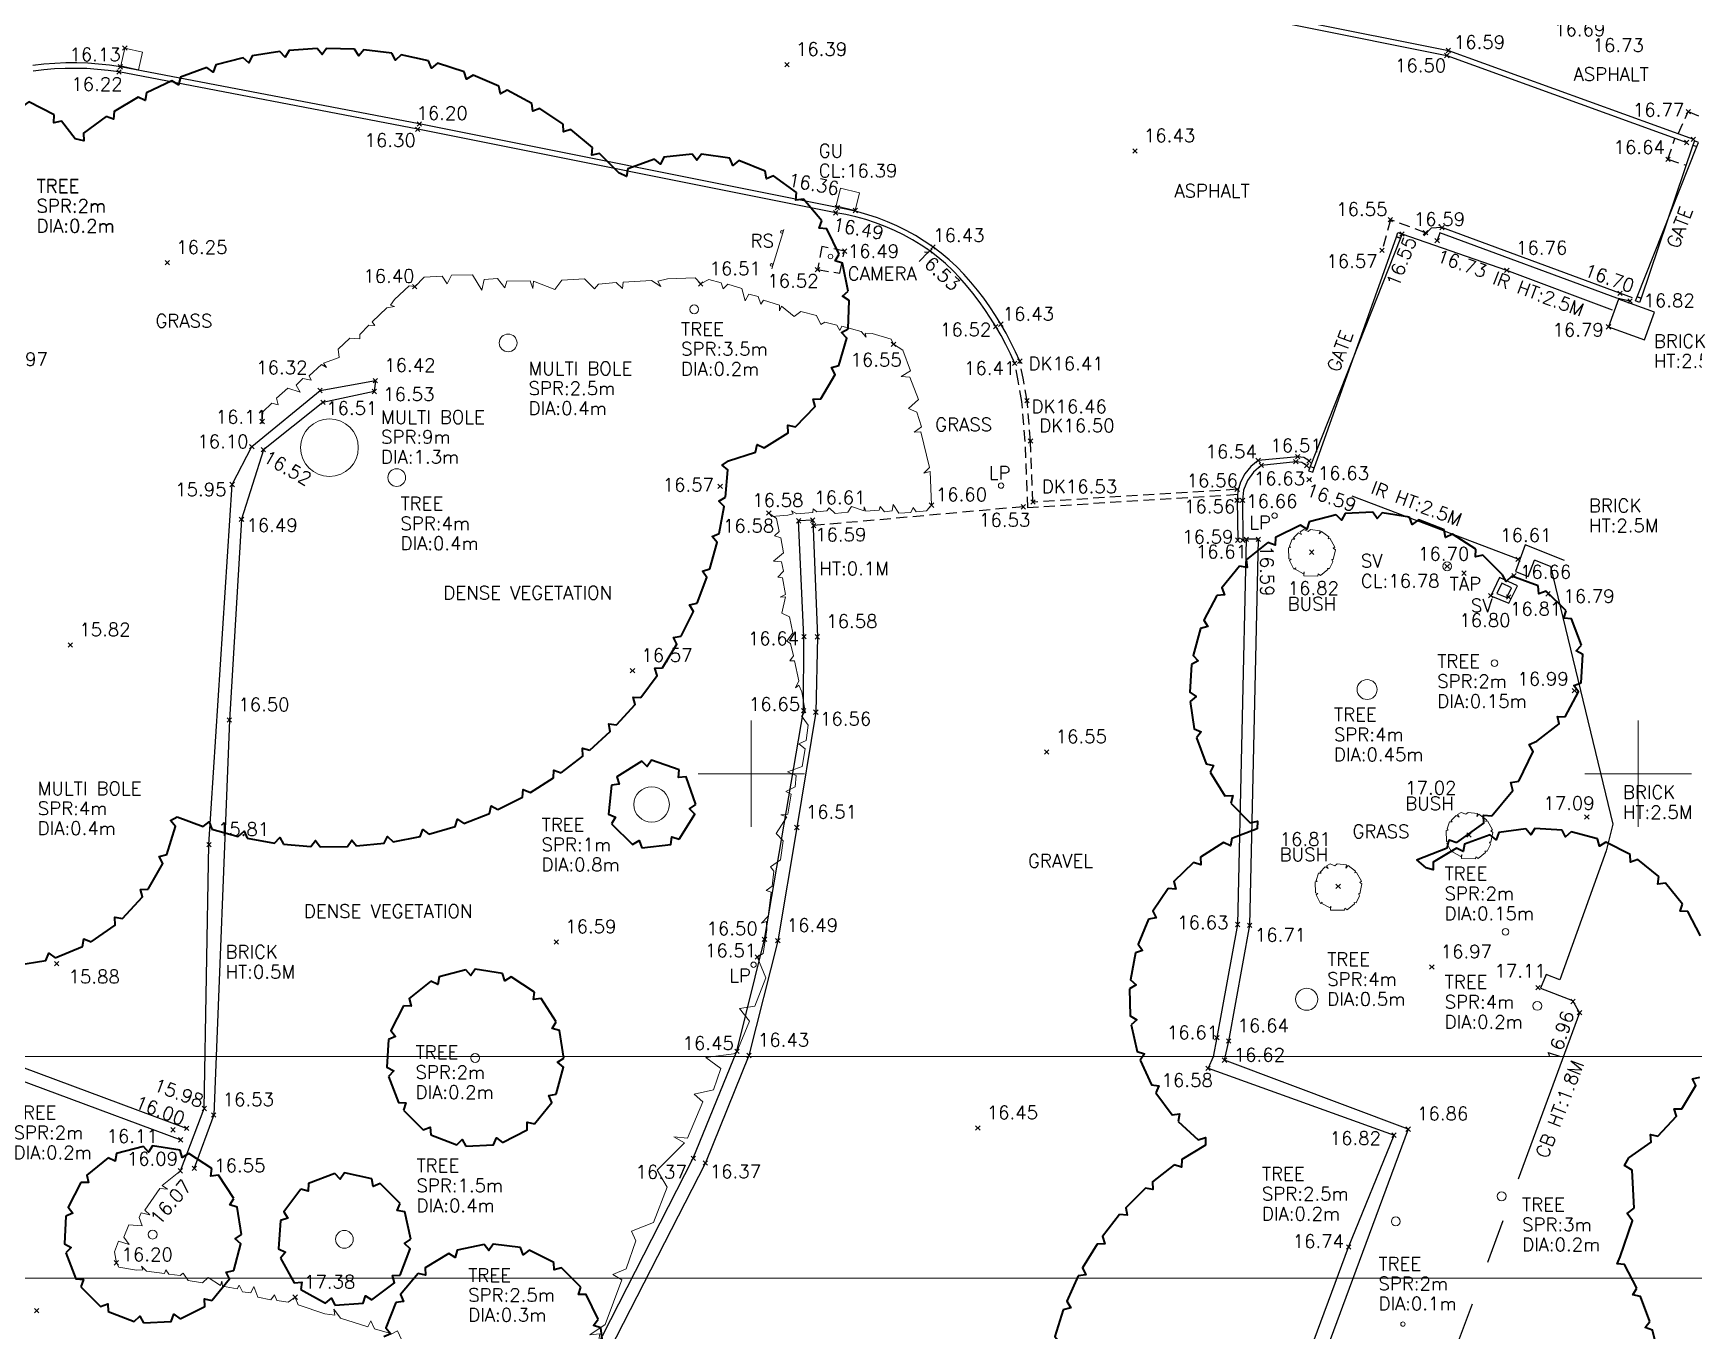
# Model space of a CAD drawing. Extents: x 521064 to 521635, y 174590 to 175241.
# Drawn here: x 521523.81 to 521561.25, y 174907.44 to 174936.69 of the extents above; entities that cross this region are included whole.
import ezdxf
from ezdxf.enums import TextEntityAlignment as Align

# ---------------------------------------------------------------- set-up
doc = ezdxf.new("R2010")
doc.units = 0
doc.header["$PDMODE"] = 3
doc.header["$PDSIZE"] = 0.05
doc.linetypes.add('Centre', pattern=[7, 4, -1, 1, -1])
doc.linetypes.add('HIDDEN', pattern=[0.375, 0.25, -0.125])
doc.layers.get('0').update_dxf_attribs({"linetype": 'CONTINUOUS', "lineweight": 18})
for name, color, linetype, lineweight in [('I031G_SURVEY-GRID', 7, 'CONTINUOUS', 18), ('I901G_TITLE-SHEET', 7, 'CONTINUOUS', 18), ('I910T_TXT-GEN-S', 7, 'CONTINUOUS', 13), ('I923G_SURVEY-POINT', 7, 'CONTINUOUS', 18), ('I923T_SURVEY-LEVEL', 7, 'CONTINUOUS', 13), ('I941G_TREE', 72, 'CONTINUOUS', 18), ('I941G_TREE-VEG', 6, 'CONTINUOUS', 35), ('I941T_TREE-TXT', 82, 'CONTINUOUS', 13), ('I952G_KERB', 5, 'CONTINUOUS', 25), ('I952G_KERB-DROP', 5, 'HIDDEN', 25), ('I960G_COVER', 1, 'CONTINUOUS', 18), ('I960T_COVER-TXT', 1, 'CONTINUOUS', 13), ('I976G_ST-FURN', 220, 'CONTINUOUS', 18), ('I976T_ST-FURN-TXT', 220, 'CONTINUOUS', 13), ('I995G_VEGETATION', 102, 'CONTINUOUS', 18)]:
    doc.layers.add(name, color=color, linetype=linetype, lineweight=lineweight)
for name, color, linetype in [('I940G_SURFACE', 200, 'HIDDEN'), ('I971G_FENCE', 5, 'Centre'), ('I972G_WALL', 10, 'CONTINUOUS'), ('I973G_GATE', 20, 'CONTINUOUS')]:
    doc.layers.add(name, color=color, linetype=linetype)
doc.styles.add('MONOTXT', font='simplex.shx')

# ---------------------------------------------------------------- blocks, each defined once
blk = doc.blocks.new('Road Sign')
at = {"color": 0, "linetype": 'ByBlock'}
blk.add_polyline3d([(1.017, 0.036, 0), (-0.077, 0.036, 0)], dxfattribs=at)
for centre in [(0.001, -0.001), (0.923, -0.001)]:
    blk.add_circle(centre, 0.035, dxfattribs=at)
blk = doc.blocks.new('HER Vegitation')
at = {"color": 0, "linetype": 'ByBlock'}
blk.add_polyline3d([(-0.00004, -0.00003, 0), (0.00496, 0.00717, 0), (0.01646, 0.00967, 0), (0.02056, 0.00527, 0), (0.02246, 0.01117, 0), (0.03586, 0.01367, 0), (0.04366, 0.00467, 0), (0.04396, 0.01187, 0), (0.05246, 0.01397, 0), (0.05806, 0.00867, 0), (0.05866, 0.01307, 0), (0.07366, 0.01587, 0), (0.07616, 0.01117, 0), (0.07586, 0.01587, 0), (0.09056, 0.01277, 0), (0.09396, 0.01967, 0), (0.10836, 0.02277, 0), (0.11586, 0.01747, 0), (0.11806, 0.02087, 0), (0.12926, 0.02367, 0), (0.13396, 0.02057, 0), (0.13366, 0.02467, 0), (0.15176, 0.02867, 0), (0.15836, 0.02587, 0), (0.15586, 0.02897, 0), (0.16176, 0.03147, 0), (0.17966, 0.03497, 0), (0.18366, 0.03187, 0)], dxfattribs=at)
blk = doc.blocks.new('BUSH-C')
at = {"color": 0, "linetype": 'ByBlock'}
blk.add_polyline3d([(-0.225, 0.4, 0), (-0.26, 0.461, 0), (-0.177, 0.509, 0), (-0.074, 0.464, 0), (-0.023, 0.509, 0), (0.191, 0.483, 0), (0.175, 0.413, 0), (0.223, 0.467, 0), (0.39, 0.343, 0), (0.374, 0.304, 0), (0.415, 0.314, 0), (0.527, 0.115, 0), (0.489, 0.09, 0), (0.537, 0.055, 0), (0.489, -0.166, 0), (0.457, -0.166, 0), (0.482, -0.214, 0), (0.405, -0.368, 0), (0.357, -0.364, 0), (0.37, -0.393, 0), (0.201, -0.529, 0), (0.149, -0.491, 0), (0.144, -0.539, 0), (-0.171, -0.534, 0), (-0.164, -0.445, 0), (-0.184, -0.487, 0), (-0.368, -0.386, 0), (-0.358, -0.355, 0), (-0.398, -0.383, 0), (-0.499, -0.191, 0), (-0.461, -0.16, 0), (-0.513, -0.149, 0), (-0.52, 0.1, 0), (-0.475, 0.108, 0), (-0.495, 0.136, 0), (-0.441, 0.297, 0), (-0.38, 0.296, 0), (-0.407, 0.324, 0), (-0.294, 0.44, 0), (-0.226, 0.401, 0)], close=True, dxfattribs=at)

msp = doc.modelspace()

# ---------------------------------------------------------------- linework, layer by layer
at = {"layer": 'I031G_SURVEY-GRID'}
for p, q in [((521540, 174921.2), (521540, 174918.8)), ((521560, 174921.2), (521560, 174918.8)), ((521538.8, 174920), (521541.2, 174920)), ((521558.8, 174920), (521561.2, 174920))]:
    msp.add_line(p, q, dxfattribs=at)
at = {"layer": 'I901G_TITLE-SHEET'}
for points in [[(521634.62, 174908.628), (521426.02, 174908.628), (521426.02, 175072.828), (521634.62, 175072.828)], [(521634.62, 174749.428), (521426.02, 174749.428), (521426.02, 174913.628), (521634.62, 174913.628)]]:
    msp.add_lwpolyline(points, close=True, dxfattribs=at)
at = {"layer": 'I923G_SURVEY-POINT'}
for p in [(521525.874, 174936.356, 16.117), (521540.806, 174935.985, 16.387), (521540.807, 174935.984, 16.386), (521555.685, 174936.19, 16.501), (521555.72, 174936.301, 16.587), (521525.743, 174935.819, 16.215), (521525.775, 174935.933, 16.127), (521561.13, 174934.924, 16.766), (521532.48, 174934.527, 16.304), (521532.513, 174934.646, 16.202), (521561.095, 174934.228, 16.653), (521561.246, 174934.301, 16.772), (521548.654, 174934.035, 16.429), (521560.671, 174933.849, 16.64), (521541.906, 174932.642, 16.486), (521541.94, 174932.761, 16.357), (521542.346, 174932.695, 16.395), (521554.413, 174932.488, 16.546), (521555.575, 174932.309, 16.609), (521544.097, 174931.874, 16.434), (521554.676, 174932.164, 16.551), (521555.204, 174932.193, 16.593), (521555.466, 174932.016, 16.726), (521526.833, 174931.519, 16.245), (521542.105, 174931.778, 16.493), (521544.026, 174931.783, 16.532), (521554.225, 174931.799, 16.57), (521541.495, 174931.362, 16.517), (521557.039, 174931.346, 16.758), (521532.412, 174930.979, 16.397), (521538.859, 174931.041, 16.509), (521559.588, 174930.83, 16.699), (521559.815, 174930.655, 16.819), (521545.514, 174930.078, 16.523), (521545.628, 174930.132, 16.431), (521559.33, 174930.072, 16.79), (521543.207, 174929.679, 16.546), (521545.942, 174929.25, 16.409), (521546.057, 174929.299, 16.405), (521530.276, 174928.637, 16.318), (521531.5, 174928.615, 16.53), (521531.524, 174928.86, 16.425), (521530.341, 174928.371, 16.508), (521546.22, 174928.408, 16.458), (521528.972, 174927.939, 16.112), (521528.738, 174927.373, 16.103), (521546.297, 174927.499, 16.495), (521528.998, 174927.302, 16.522), (521551.43, 174927.06, 16.539), (521552.28, 174927.033, 16.624), (521552.322, 174927.146, 16.516), (521552.579, 174927.05, 16.514), (521551.501, 174926.949, 16.634), (521552.525, 174926.943, 16.631), (521552.581, 174926.629, 16.591), (521528.294, 174926.518, 15.946), (521539.298, 174926.479, 16.571), (521550.957, 174926.41, 16.56), (521540.396, 174925.874, 16.581), (521544.064, 174926.053, 16.601), (521546.133, 174926.016, 16.526), (521546.353, 174926.122, 16.527), (521550.956, 174926.161, 16.562), (521550.957, 174926.161, 16.562), (521551.077, 174926.162, 16.66), (521528.506, 174925.734, 16.493), (521541.068, 174925.699, 16.583), (521541.386, 174925.715, 16.614), (521541.406, 174925.592, 16.594), (521550.971, 174925.265, 16.586), (521551.085, 174925.262, 16.608), (521551.086, 174925.262, 16.608), (521551.162, 174925.284, 16.593), (521551.435, 174925.283, 16.588), (521552.635, 174924.993, 16.823), (521557.291, 174924.834, 16.608), (521555.693, 174924.673, 16.781), (521556.073, 174924.521, 16.702), (521557.201, 174924.463, 16.663), (521556.678, 174924.011, 16.765), (521557.964, 174924.054, 16.786), (521557.077, 174923.984, 16.808), (521524.647, 174922.899, 15.823), (521541.188, 174923.087, 16.645), (521541.491, 174923.085, 16.584), (521537.322, 174922.322, 16.569), (521558.565, 174921.872, 16.991), (521541.18, 174921.42, 16.653), (521541.456, 174921.386, 16.563), (521528.233, 174921.209, 16.499), (521546.664, 174920.49, 16.546), (521541.029, 174918.788, 16.51), (521558.843, 174919.026, 17.093), (521527.772, 174918.401, 15.807), (521556.187, 174918.62, 17.017), (521553.235, 174917.46, 16.812), (521550.966, 174916.6, 16.632), (521551.24, 174916.583, 16.707), (521535.604, 174916.207, 16.587), (521540.299, 174916.266, 16.495), (521540.6, 174916.235, 16.486), (521540.135, 174915.87, 16.512), (521524.338, 174915.718, 15.879), (521555.347, 174915.642, 16.971), (521557.739, 174915.175, 17.108), (521558.531, 174914.866, 16.96), (521558.677, 174914.612, 16.959), (521550.499, 174914.05, 16.606), (521550.766, 174913.974, 16.639), (521539.677, 174913.742, 16.445), (521539.949, 174913.648, 16.432), (521550.672, 174913.543, 16.623), (521550.302, 174913.36, 16.58), (521527.665, 174912.453, 15.976), (521527.88, 174912.309, 16.525), (521526.959, 174911.971, 16.112), (521527.136, 174911.746, 16.09), (521527.267, 174912.005, 15.995), (521545.11, 174912.012, 16.454), (521554.494, 174911.852, 16.818), (521554.813, 174911.987, 16.864), (521538.693, 174911.332, 16.367), (521527.127, 174911.047, 16.065), (521527.44, 174911.105, 16.546), (521538.965, 174911.227, 16.373), (521553.47, 174909.329, 16.743), (521525.685, 174908.975, 16.201), (521529.716, 174908.199, 17.377), (521523.886, 174907.894, 16.176)]:
    msp.add_point(p, dxfattribs=at)
at = {"layer": 'I940G_SURFACE'}
for points in [[(521560.901, 174934.427, 16.759), (521561.13, 174934.924, 16.766)], [(521561.13, 174934.924, 16.766), (521561.51, 174934.773, 16.772)], [(521560.671, 174933.849, 16.64), (521560.825, 174934.315, 16.655)], [(521560.671, 174933.849, 16.64), (521561.079, 174933.716, 16.708)], [(521555.204, 174932.193, 16.593), (521554.413, 174932.488, 16.546), (521554.225, 174931.799, 16.57)], [(521546.133, 174926.016, 16.526), (521541.406, 174925.592, 16.594)]]:
    msp.add_polyline3d(points, dxfattribs=at)
msp.add_polyline3d([(521542.105, 174931.778, 16.493), (521541.595, 174931.884, 16.513), (521541.495, 174931.362, 16.517), (521541.994, 174931.283, 16.513)], close=True, dxfattribs=at)
at = {"layer": 'I941G_TREE'}
for centre, radius in [((521538.713, 174930.467), 0.1), ((521534.518, 174929.711), 0.2), ((521530.489, 174927.35), 0.65), ((521532.005, 174926.675), 0.2), ((521556.76, 174922.49), 0.075), ((521553.887, 174921.897), 0.225), ((521537.753, 174919.307), 0.4), ((521557.007, 174916.436), 0.075), ((521552.525, 174914.916), 0.25), ((521557.727, 174914.766), 0.1), ((521533.774, 174913.591), 0.1), ((521556.92, 174910.475), 0.1), ((521554.534, 174909.908), 0.1), ((521526.502, 174909.611), 0.1), ((521530.825, 174909.504), 0.2), ((521554.695, 174907.593), 0.05)]:
    msp.add_circle(centre, radius, dxfattribs=at)
at = {"layer": 'I941G_TREE-VEG'}
msp.add_line((521555.004, 174918.056), (521555.214, 174917.878), dxfattribs=at)
for points in [[(521528.54, 174936.137), (521527.928, 174935.978), (521527.868, 174935.813), (521527.726, 174935.915)], [(521529.372, 174936.28), (521528.747, 174936.18), (521528.672, 174936.022), (521528.54, 174936.137)], [(521530.213, 174936.346), (521529.581, 174936.304), (521529.492, 174936.154), (521529.372, 174936.28)], [(521531.057, 174936.332), (521530.424, 174936.35), (521530.321, 174936.208), (521530.213, 174936.346)], [(521531.895, 174936.24), (521531.267, 174936.316), (521531.152, 174936.185), (521531.057, 174936.332)], [(521532.722, 174936.069), (521532.103, 174936.204), (521531.976, 174936.084), (521531.895, 174936.24)], [(521533.528, 174935.821), (521532.926, 174936.014), (521532.787, 174935.907), (521532.722, 174936.069)], [(521527.726, 174935.915), (521527.131, 174935.7), (521527.087, 174935.531), (521526.936, 174935.619)], [(521534.308, 174935.5), (521533.726, 174935.748), (521533.579, 174935.654), (521533.528, 174935.821)], [(521526.936, 174935.619), (521526.364, 174935.349), (521526.336, 174935.176), (521526.177, 174935.25)], [(521535.055, 174935.106), (521534.498, 174935.408), (521534.343, 174935.328), (521534.308, 174935.5)], [(521524.282, 174934.85), (521523.711, 174935.148), (521523.571, 174935.044), (521523.503, 174935.205)], [(521526.177, 174935.25), (521525.633, 174934.927), (521525.621, 174934.753), (521525.456, 174934.811)], [(521535.761, 174934.644), (521535.235, 174934.997), (521535.073, 174934.932), (521535.055, 174935.106)], [(521525.456, 174934.811), (521524.945, 174934.439), (521524.949, 174934.264), (521524.755, 174934.314), (521524.448, 174934.711), (521524.277, 174934.675), (521524.282, 174934.85)], [(521536.421, 174934.119), (521535.931, 174934.519), (521535.763, 174934.47), (521535.761, 174934.644)], [(521537.029, 174933.533), (521536.578, 174933.978), (521536.407, 174933.944), (521536.421, 174934.119)], [(521537.82, 174933.852), (521537.218, 174933.632), (521537.186, 174933.46), (521537.028, 174933.535)], [(521538.665, 174933.967), (521538.028, 174933.9), (521537.955, 174933.741), (521537.82, 174933.852)], [(521539.514, 174933.875), (521538.879, 174933.963), (521538.77, 174933.827), (521538.665, 174933.967)], [(521540.315, 174933.58), (521539.72, 174933.819), (521539.581, 174933.713), (521539.514, 174933.875)], [(521541.02, 174933.1), (521540.502, 174933.476), (521540.341, 174933.407), (521540.315, 174933.58)], [(521541.588, 174932.463), (521541.177, 174932.954), (521541.004, 174932.925), (521541.02, 174933.1)], [(521541.986, 174931.708), (521541.705, 174932.284), (521541.531, 174932.298), (521541.588, 174932.463)], [(521542.189, 174930.879), (521542.056, 174931.506), (521541.89, 174931.562), (521541.986, 174931.708)], [(521542.185, 174930.026), (521542.208, 174930.666), (521542.06, 174930.761), (521542.189, 174930.879)], [(521541.975, 174929.199), (521542.152, 174929.815), (521542.032, 174929.942), (521542.185, 174930.026)], [(521541.571, 174928.447), (521541.892, 174929.002), (521541.806, 174929.154), (521541.975, 174929.199)], [(521540.997, 174927.815), (521541.442, 174928.276), (521541.396, 174928.445), (521541.571, 174928.447)], [(521540.288, 174927.342), (521540.831, 174927.681), (521540.827, 174927.856), (521540.997, 174927.815)], [(521539.484, 174927.053), (521540.094, 174927.251), (521540.132, 174927.422), (521540.288, 174927.342)], [(521539.419, 174926.23), (521539.475, 174926.847), (521539.341, 174926.956), (521539.484, 174927.053)], [(521539.279, 174925.415), (521539.391, 174926.025), (521539.267, 174926.146), (521539.419, 174926.23)], [(521552.384, 174925.604), (521551.825, 174925.324), (521551.811, 174925.151), (521551.649, 174925.212)], [(521553.186, 174925.835), (521552.58, 174925.677), (521552.531, 174925.511), (521552.384, 174925.604)], [(521554.017, 174925.894), (521553.392, 174925.866), (521553.31, 174925.713), (521553.186, 174925.835)], [(521554.843, 174925.781), (521554.226, 174925.882), (521554.113, 174925.75), (521554.017, 174925.894)], [(521555.628, 174925.498), (521555.045, 174925.725), (521554.907, 174925.619), (521554.843, 174925.781)], [(521539.064, 174924.617), (521539.232, 174925.214), (521539.12, 174925.346), (521539.279, 174925.415)], [(521551.649, 174925.212), (521551.159, 174924.822), (521551.182, 174924.65), (521551.01, 174924.676)], [(521556.336, 174925.059), (521555.813, 174925.402), (521555.657, 174925.327), (521555.628, 174925.498)], [(521556.939, 174924.482), (521556.498, 174924.927), (521556.329, 174924.885), (521556.336, 174925.059)], [(521538.777, 174923.842), (521538.999, 174924.421), (521538.899, 174924.563), (521539.064, 174924.617)], [(521551.01, 174924.676), (521550.612, 174924.193), (521550.67, 174924.029), (521550.496, 174924.019)], [(521557.746, 174924.231), (521557.149, 174924.452), (521557.025, 174924.331), (521556.939, 174924.482)], [(521558.377, 174923.668), (521557.925, 174924.116), (521557.762, 174924.058), (521557.746, 174924.231)], [(521538.421, 174923.097), (521538.695, 174923.653), (521538.608, 174923.803), (521538.777, 174923.842)], [(521550.496, 174924.019), (521550.207, 174923.464), (521550.297, 174923.316), (521550.13, 174923.27)], [(521558.719, 174922.895), (521558.493, 174923.49), (521558.32, 174923.504), (521558.377, 174923.668)], [(521537.997, 174922.387), (521538.321, 174922.916), (521538.249, 174923.073), (521538.421, 174923.097)], [(521550.13, 174923.27), (521549.962, 174922.667), (521550.081, 174922.541), (521549.927, 174922.461)], [(521558.711, 174922.05), (521558.751, 174922.685), (521558.599, 174922.769), (521558.719, 174922.895)], [(521537.51, 174921.719), (521537.881, 174922.216), (521537.824, 174922.38), (521537.997, 174922.387)], [(521549.927, 174922.461), (521549.887, 174921.836), (521550.03, 174921.738), (521549.896, 174921.628)], [(521558.355, 174921.283), (521558.653, 174921.845), (521558.55, 174921.985), (521558.711, 174922.05)], [(521536.964, 174921.099), (521537.379, 174921.56), (521537.337, 174921.728), (521537.51, 174921.719)], [(521549.896, 174921.628), (521549.987, 174921.009), (521550.147, 174920.942), (521550.038, 174920.806)], [(521536.363, 174920.531), (521536.819, 174920.952), (521536.792, 174921.123), (521536.964, 174921.099)], [(521557.714, 174920.732), (521558.218, 174921.121), (521558.181, 174921.29), (521558.355, 174921.283)], [(521550.038, 174920.806), (521550.256, 174920.219), (521550.426, 174920.187), (521550.348, 174920.032)], [(521557.311, 174919.828), (521557.634, 174920.497), (521557.543, 174920.659), (521557.714, 174920.732)], [(521535.713, 174920.021), (521536.205, 174920.398), (521536.195, 174920.572), (521536.363, 174920.531)], [(521538.376, 174920.089), (521537.753, 174920.307), (521537.656, 174920.162), (521537.53, 174920.282)], [(521535.019, 174919.573), (521535.544, 174919.903), (521535.549, 174920.077), (521535.713, 174920.021)], [(521537.53, 174920.282), (521536.971, 174919.931), (521537.025, 174919.765), (521536.852, 174919.741)], [(521538.753, 174919.307), (521538.535, 174919.931), (521538.361, 174919.915), (521538.376, 174920.089)], [(521550.348, 174920.032), (521550.682, 174919.503), (521550.856, 174919.507), (521550.811, 174919.339)], [(521534.287, 174919.19), (521534.839, 174919.471), (521534.86, 174919.643), (521535.019, 174919.573)], [(521536.852, 174919.741), (521536.778, 174919.085), (521536.941, 174919.023), (521536.852, 174918.873)], [(521556.698, 174919.051), (521557.176, 174919.62), (521557.127, 174919.799), (521557.311, 174919.828)], [(521533.522, 174918.876), (521534.098, 174919.105), (521534.135, 174919.275), (521534.287, 174919.19)], [(521538.376, 174918.525), (521538.728, 174919.085), (521538.607, 174919.211), (521538.753, 174919.307)], [(521550.811, 174919.339), (521551.248, 174918.891), (521551.417, 174918.93), (521551.408, 174918.757)], [(521526.821, 174918.179), (521527.017, 174918.812), (521526.901, 174918.947), (521527.058, 174919.03)], [(521527.058, 174919.03), (521527.639, 174918.813), (521527.78, 174918.914), (521527.836, 174918.75)], [(521532.732, 174918.634), (521533.327, 174918.809), (521533.379, 174918.975), (521533.522, 174918.876)], [(521536.852, 174918.873), (521537.319, 174918.406), (521537.469, 174918.495), (521537.53, 174918.332)], [(521555.913, 174918.448), (521556.516, 174918.882), (521556.513, 174919.067), (521556.698, 174919.051)], [(521527.836, 174918.75), (521528.434, 174918.588), (521528.565, 174918.702), (521528.636, 174918.543)], [(521528.636, 174918.543), (521529.246, 174918.436), (521529.367, 174918.561), (521529.451, 174918.41)], [(521529.451, 174918.41), (521530.069, 174918.36), (521530.177, 174918.496), (521530.276, 174918.353)], [(521530.276, 174918.353), (521530.896, 174918.359), (521530.991, 174918.504), (521531.102, 174918.371)], [(521531.102, 174918.371), (521531.719, 174918.434), (521531.8, 174918.588), (521531.923, 174918.465)], [(521531.923, 174918.465), (521532.531, 174918.585), (521532.598, 174918.745), (521532.732, 174918.634)], [(521537.53, 174918.332), (521538.187, 174918.406), (521538.21, 174918.579), (521538.376, 174918.525)], [(521550.651, 174918.45), (521550.132, 174918.121), (521550.138, 174917.949), (521549.971, 174917.995)], [(521551.408, 174918.757), (521550.834, 174918.541), (521550.804, 174918.371), (521550.651, 174918.45)], [(521555.004, 174918.056), (521555.695, 174918.329), (521555.738, 174918.509), (521555.913, 174918.448)], [(521556.662, 174918.621), (521556.084, 174918.413), (521556.052, 174918.243), (521555.9, 174918.324)], [(521557.468, 174918.757), (521556.861, 174918.671), (521556.795, 174918.511), (521556.662, 174918.621)], [(521558.286, 174918.727), (521557.673, 174918.765), (521557.576, 174918.623), (521557.468, 174918.757)], [(521559.08, 174918.53), (521558.488, 174918.693), (521558.364, 174918.573), (521558.286, 174918.727)], [(521559.818, 174918.176), (521559.271, 174918.456), (521559.125, 174918.364), (521559.08, 174918.53)], [(521526.404, 174917.4), (521526.733, 174917.976), (521526.65, 174918.132), (521526.821, 174918.179)], [(521555.9, 174918.324), (521555.376, 174918.002), (521555.379, 174917.83), (521555.214, 174917.878)], [(521560.468, 174917.679), (521559.99, 174918.064), (521559.828, 174918.004), (521559.818, 174918.176)], [(521549.971, 174917.995), (521549.531, 174917.568), (521549.571, 174917.4), (521549.399, 174917.411)], [(521525.825, 174916.733), (521526.273, 174917.222), (521526.227, 174917.393), (521526.404, 174917.4)], [(521549.399, 174917.411), (521549.054, 174916.904), (521549.127, 174916.748), (521548.957, 174916.723)], [(521561.003, 174917.06), (521560.613, 174917.535), (521560.443, 174917.508), (521560.468, 174917.679)], [(521561.402, 174916.346), (521561.116, 174916.89), (521560.944, 174916.898), (521561.003, 174917.06)], [(521525.114, 174916.208), (521525.659, 174916.587), (521525.651, 174916.764), (521525.825, 174916.733)], [(521548.957, 174916.723), (521548.722, 174916.156), (521548.826, 174916.018), (521548.664, 174915.96)], [(521524.306, 174915.852), (521524.92, 174916.102), (521524.951, 174916.277), (521525.114, 174916.208)], [(521523.438, 174915.683), (521524.093, 174915.792), (521524.161, 174915.955), (521524.306, 174915.852)], [(521548.664, 174915.96), (521548.55, 174915.357), (521548.679, 174915.243), (521548.532, 174915.153)], [(521533.565, 174915.58), (521532.961, 174915.419), (521532.93, 174915.249), (521532.774, 174915.323)], [(521534.392, 174915.494), (521533.774, 174915.591), (521533.677, 174915.449), (521533.565, 174915.58)], [(521535.113, 174915.078), (521534.588, 174915.419), (521534.441, 174915.328), (521534.392, 174915.494)], [(521532.774, 174915.323), (521532.288, 174914.93), (521532.329, 174914.762), (521532.156, 174914.767)], [(521535.601, 174914.405), (521535.261, 174914.93), (521535.09, 174914.907), (521535.113, 174915.078)], [(521548.532, 174915.153), (521548.543, 174914.539), (521548.693, 174914.454), (521548.567, 174914.336)], [(521532.156, 174914.767), (521531.872, 174914.209), (521531.978, 174914.073), (521531.818, 174914.007)], [(521535.774, 174913.591), (521535.676, 174914.209), (521535.511, 174914.258), (521535.601, 174914.405)], [(521548.567, 174914.336), (521548.703, 174913.738), (521548.867, 174913.685), (521548.768, 174913.544)], [(521531.818, 174914.007), (521531.785, 174913.382), (521531.937, 174913.3), (521531.818, 174913.176)], [(521535.601, 174912.778), (521535.763, 174913.382), (521535.632, 174913.494), (521535.774, 174913.591)], [(521548.768, 174913.544), (521549.022, 174912.985), (521549.194, 174912.967), (521549.126, 174912.808)], [(521531.818, 174913.176), (521532.042, 174912.591), (521532.214, 174912.578), (521532.156, 174912.416)], [(521560.986, 174912.447), (521561.303, 174912.973), (521561.221, 174913.125), (521561.39, 174913.158)], [(521535.113, 174912.105), (521535.506, 174912.591), (521535.432, 174912.747), (521535.601, 174912.778)], [(521549.126, 174912.808), (521549.488, 174912.313), (521549.66, 174912.33), (521549.625, 174912.161)], [(521560.446, 174911.832), (521560.863, 174912.283), (521560.814, 174912.448), (521560.986, 174912.447)], [(521532.156, 174912.416), (521532.599, 174911.973), (521532.761, 174912.031), (521532.774, 174911.859)], [(521534.392, 174911.689), (521534.95, 174911.973), (521534.945, 174912.146), (521535.113, 174912.105)], [(521549.625, 174912.161), (521550.081, 174911.75), (521550.245, 174911.801), (521550.246, 174911.629)], [(521532.774, 174911.859), (521533.358, 174911.635), (521533.483, 174911.754), (521533.565, 174911.602)], [(521533.565, 174911.602), (521534.19, 174911.635), (521534.256, 174911.795), (521534.392, 174911.689)], [(521559.792, 174911.34), (521560.292, 174911.697), (521560.278, 174911.869), (521560.446, 174911.832)], [(521525.502, 174911.343), (521525.016, 174910.95), (521525.057, 174910.782), (521524.884, 174910.787)], [(521526.293, 174911.6), (521525.689, 174911.439), (521525.658, 174911.269), (521525.502, 174911.343)], [(521527.12, 174911.514), (521526.502, 174911.611), (521526.405, 174911.469), (521526.293, 174911.6)], [(521527.84, 174911.098), (521527.316, 174911.439), (521527.169, 174911.348), (521527.12, 174911.514)], [(521550.246, 174911.629), (521549.71, 174911.304), (521549.703, 174911.13), (521549.538, 174911.185)], [(521559.908, 174910.206), (521559.862, 174911.062), (521559.695, 174911.168), (521559.792, 174911.34)], [(521528.329, 174910.425), (521527.988, 174910.95), (521527.817, 174910.927), (521527.84, 174911.098)], [(521530.612, 174910.989), (521530.014, 174910.766), (521530.01, 174910.593), (521529.843, 174910.637)], [(521531.448, 174910.868), (521530.825, 174911.004), (521530.728, 174910.86), (521530.612, 174910.989)], [(521549.538, 174911.185), (521549.045, 174910.799), (521549.059, 174910.625), (521548.888, 174910.66)], [(521524.884, 174910.787), (521524.6, 174910.229), (521524.705, 174910.093), (521524.546, 174910.027)], [(521529.843, 174910.637), (521529.461, 174910.127), (521529.551, 174909.979), (521529.386, 174909.926)], [(521532.087, 174910.315), (521531.636, 174910.766), (521531.477, 174910.697), (521531.448, 174910.868)], [(521548.888, 174910.66), (521548.444, 174910.217), (521548.479, 174910.047), (521548.305, 174910.061)], [(521528.502, 174909.611), (521528.404, 174910.229), (521528.239, 174910.278), (521528.329, 174910.425)], [(521532.325, 174909.504), (521532.19, 174910.127), (521532.019, 174910.156), (521532.087, 174910.315)], [(521559.592, 174909.111), (521559.869, 174909.922), (521559.753, 174910.083), (521559.908, 174910.206)], [(521524.546, 174910.027), (521524.513, 174909.402), (521524.665, 174909.32), (521524.546, 174909.196)], [(521529.386, 174909.926), (521529.34, 174909.29), (521529.496, 174909.215), (521529.386, 174909.081)], [(521548.305, 174910.061), (521547.917, 174909.569), (521547.972, 174909.404), (521547.798, 174909.397)], [(521528.329, 174908.798), (521528.491, 174909.402), (521528.36, 174909.514), (521528.502, 174909.611)], [(521532.087, 174908.693), (521532.31, 174909.29), (521532.182, 174909.407), (521532.325, 174909.504)], [(521524.546, 174909.196), (521524.77, 174908.611), (521524.942, 174908.598), (521524.884, 174908.436)], [(521529.386, 174909.081), (521529.692, 174908.522), (521529.863, 174908.542), (521529.843, 174908.37)], [(521533.178, 174909.181), (521532.647, 174908.865), (521532.657, 174908.693), (521532.489, 174908.731)], [(521533.976, 174909.384), (521533.371, 174909.257), (521533.324, 174909.091), (521533.178, 174909.181)], [(521534.796, 174909.316), (521534.182, 174909.392), (521534.085, 174909.25), (521533.976, 174909.384)], [(521535.55, 174908.985), (521534.994, 174909.257), (521534.856, 174909.154), (521534.796, 174909.316)], [(521547.798, 174909.397), (521547.471, 174908.862), (521547.545, 174908.705), (521547.373, 174908.678)], [(521559.968, 174908.401), (521559.694, 174908.938), (521559.523, 174908.954), (521559.592, 174909.111)], [(521527.84, 174908.125), (521528.234, 174908.611), (521528.159, 174908.767), (521528.329, 174908.798)], [(521532.489, 174908.731), (521532.089, 174908.259), (521532.155, 174908.1), (521531.984, 174908.082)], [(521536.155, 174908.428), (521535.718, 174908.865), (521535.554, 174908.813), (521535.55, 174908.985)], [(521524.884, 174908.436), (521525.327, 174907.993), (521525.489, 174908.051), (521525.502, 174907.879)], [(521529.843, 174908.37), (521530.403, 174908.065), (521530.536, 174908.175), (521530.612, 174908.019)], [(521531.448, 174908.139), (521531.959, 174908.522), (521531.914, 174908.689), (521532.087, 174908.693)], [(521536.547, 174907.704), (521536.275, 174908.259), (521536.103, 174908.263), (521536.155, 174908.428)], [(521547.373, 174908.678), (521547.113, 174908.108), (521547.205, 174907.96), (521547.037, 174907.913)], [(521560.26, 174907.652), (521560.049, 174908.217), (521559.881, 174908.253), (521559.968, 174908.401)], [(521527.12, 174907.709), (521527.678, 174907.993), (521527.673, 174908.166), (521527.84, 174908.125)], [(521530.612, 174908.019), (521531.248, 174908.065), (521531.3, 174908.23), (521531.448, 174908.139)], [(521531.984, 174908.082), (521531.759, 174907.506), (521531.873, 174907.376), (521531.716, 174907.304)], [(521525.502, 174907.879), (521526.086, 174907.655), (521526.211, 174907.774), (521526.293, 174907.622)], [(521526.293, 174907.622), (521526.918, 174907.655), (521526.983, 174907.815), (521527.12, 174907.709)], [(521536.682, 174906.892), (521536.606, 174907.506), (521536.444, 174907.565), (521536.547, 174907.704)], [(521547.037, 174907.913), (521546.847, 174907.315), (521546.956, 174907.18), (521546.795, 174907.113)], [(521560.465, 174906.875), (521560.32, 174907.46), (521560.157, 174907.515), (521560.26, 174907.652)]]:
    msp.add_lwpolyline(points, dxfattribs=at)
at = {"layer": 'I952G_KERB'}
for points in [[(521532.693, 174940.769, 16.207), (521541.426, 174939.006, 16.326), (521549.01, 174937.534, 16.419), (521555.685, 174936.19, 16.501), (521561.095, 174934.228, 16.653)], [(521532.731, 174940.893, 16.296), (521541.46, 174939.133, 16.422), (521549.02, 174937.646, 16.514), (521555.72, 174936.301, 16.587), (521561.246, 174934.301, 16.772)], [(521546.057, 174929.299, 16.405), (521545.955, 174929.509, 16.414), (521545.854, 174929.721, 16.42), (521545.745, 174929.929, 16.425), (521545.628, 174930.132, 16.431), (521545.506, 174930.331, 16.431), (521545.377, 174930.526, 16.432), (521545.243, 174930.716, 16.432), (521545.101, 174930.902, 16.432), (521544.953, 174931.083, 16.432), (521544.797, 174931.257, 16.433), (521544.633, 174931.424, 16.433), (521544.462, 174931.583, 16.433), (521544.283, 174931.733, 16.434), (521544.097, 174931.874, 16.434), (521543.902, 174932.007, 16.426), (521543.702, 174932.13, 16.419), (521543.496, 174932.244, 16.411), (521543.285, 174932.348, 16.403), (521543.07, 174932.442, 16.395), (521542.85, 174932.527, 16.388), (521542.627, 174932.601, 16.38), (521542.401, 174932.665, 16.372), (521542.171, 174932.718, 16.365), (521541.94, 174932.761, 16.357), (521532.513, 174934.646, 16.202), (521525.775, 174935.933, 16.127), (521525.53, 174935.969, 16.126), (521525.284, 174935.996, 16.125), (521525.037, 174936.014, 16.124), (521524.789, 174936.023, 16.123), (521524.541, 174936.022, 16.122), (521524.294, 174936.012, 16.121), (521524.047, 174935.993, 16.12), (521523.801, 174935.964, 16.119)], [(521545.942, 174929.25, 16.409), (521545.846, 174929.463, 16.437), (521545.743, 174929.672, 16.466), (521545.632, 174929.877, 16.494), (521545.514, 174930.078, 16.523), (521545.394, 174930.271, 16.524), (521545.268, 174930.461, 16.525), (521545.137, 174930.647, 16.526), (521545, 174930.829, 16.526), (521544.856, 174931.006, 16.527), (521544.706, 174931.177, 16.528), (521544.547, 174931.341, 16.529), (521544.382, 174931.498, 16.53), (521544.208, 174931.645, 16.531), (521544.026, 174931.783, 16.532), (521543.835, 174931.913, 16.527), (521543.638, 174932.034, 16.523), (521543.436, 174932.145, 16.518), (521543.228, 174932.246, 16.513), (521543.017, 174932.338, 16.509), (521542.801, 174932.42, 16.504), (521542.581, 174932.491, 16.499), (521542.358, 174932.552, 16.495), (521542.133, 174932.602, 16.49), (521541.906, 174932.642, 16.486), (521532.48, 174934.527, 16.304), (521525.743, 174935.819, 16.215), (521525.502, 174935.853, 16.214), (521525.26, 174935.877, 16.212), (521525.018, 174935.893, 16.211), (521524.775, 174935.899, 16.209), (521524.532, 174935.897, 16.208), (521524.29, 174935.885, 16.206), (521524.047, 174935.865, 16.205), (521523.806, 174935.835, 16.203)], [(521559.871, 174930.727, 16.71), (521559.588, 174930.83, 16.699), (521555.575, 174932.309, 16.609), (521555.334, 174932.3, 16.599), (521555.168, 174932.124, 16.588)], [(521559.815, 174930.655, 16.819), (521559.52, 174930.722, 16.821), (521555.524, 174932.193, 16.727), (521555.466, 174932.016, 16.726)], [(521552.579, 174927.05, 16.514), (521552.461, 174927.127, 16.515), (521552.322, 174927.146, 16.516), (521551.43, 174927.06, 16.539), (521551.267, 174926.926, 16.544), (521551.133, 174926.762, 16.548), (521551.034, 174926.575, 16.553), (521550.975, 174926.372, 16.557), (521550.957, 174926.161, 16.562), (521550.971, 174925.265, 16.586)], [(521552.525, 174926.943, 16.631), (521552.413, 174927.016, 16.627), (521552.28, 174927.033, 16.624), (521551.501, 174926.949, 16.634), (521551.323, 174926.8, 16.641), (521551.187, 174926.61, 16.647), (521551.103, 174926.393, 16.654), (521551.077, 174926.162, 16.66), (521551.086, 174925.262, 16.608)]]:
    msp.add_polyline3d(points, dxfattribs=at)
at = {"layer": 'I952G_KERB-DROP'}
for points in [[(521550.957, 174926.41, 16.56), (521546.353, 174926.122, 16.527), (521546.297, 174927.499, 16.495), (521546.22, 174928.408, 16.458), (521546.136, 174928.877, 16.433), (521546.057, 174929.299, 16.405)], [(521550.965, 174926.29, 16.56), (521546.238, 174925.994, 16.527), (521546.177, 174927.491, 16.495), (521546.101, 174928.393, 16.458), (521546.018, 174928.855, 16.433), (521545.942, 174929.25, 16.409)]]:
    msp.add_polyline3d(points, dxfattribs=at)
at = {"layer": 'I960G_COVER'}
for points in [[(521525.874, 174936.356, 16.117), (521526.271, 174936.267, 16.115), (521526.181, 174935.868, 16.127), (521525.784, 174935.957, 16.129)], [(521542.346, 174932.695, 16.395), (521542.443, 174933.093, 16.412), (521542.01, 174933.199, 16.406), (521541.912, 174932.802, 16.389)]]:
    msp.add_polyline3d(points, close=True, dxfattribs=at)
msp.add_circle((521555.693, 174924.673, 16.781), 0.1, dxfattribs=at)
at = {"layer": 'I971G_FENCE'}
for points in [[(521559.421, 174930.45, 16.79), (521557.039, 174931.346, 16.758), (521554.676, 174932.164, 16.551), (521554.676, 174932.164, 16.551)], [(521557.291, 174924.834, 16.608), (521552.581, 174926.629, 16.591)], [(521558.516, 174914.891, 16.96), (521558.677, 174914.612, 16.959), (521555.831, 174906.898, 16.778), (521552.544, 174898.025, 16.785)]]:
    msp.add_polyline3d(points, dxfattribs=at)
at = {"layer": 'I972G_WALL'}
for p, q in [((521557.449, 174925.156, 16.61), (521557.237, 174924.557, 16.66)), ((521558.335, 174924.809, 16.61), (521557.449, 174925.156, 16.61)), ((521557.517, 174924.448, 16.66), (521557.659, 174924.811, 16.66)), ((521558.022, 174924.669, 16.66), (521557.659, 174924.811, 16.66)), ((521557.237, 174924.557, 16.66), (521557.517, 174924.448, 16.66)), ((521558.022, 174924.669, 16.66), (521559.429, 174918.86, 17.09)), ((521556.923, 174924.292, 16.716), (521556.814, 174924.064, 16.765)), ((521556.814, 174924.064, 16.765), (521557.036, 174923.973, 16.798)), ((521557.143, 174924.19, 16.703), (521556.923, 174924.292, 16.716)), ((521557.036, 174923.973, 16.798), (521557.143, 174924.19, 16.703)), ((521559.429, 174918.86, 17.09), (521559.28, 174918.26, 17.09)), ((521559.28, 174918.26, 17.09), (521558.23, 174915.357, 17.11)), ((521557.922, 174915.476, 17.11), (521557.8, 174915.169, 17.11)), ((521558.23, 174915.357, 17.11), (521557.922, 174915.476, 17.11)), ((521557.8, 174915.169, 17.11), (521558.522, 174914.889, 16.96)), ((521554.813, 174911.987, 16.864), (521552.696, 174906.283, 16.795)), ((521553.47, 174909.329, 16.743), (521554.494, 174911.852, 16.818)), ((521550.756, 174902.048, 16.66), (521553.47, 174909.329, 16.743))]:
    msp.add_line(p, q, dxfattribs=at)
for points in [[(521560.371, 174930.405, 16.79), (521559.557, 174930.7, 16.79), (521559.33, 174930.072, 16.79), (521560.143, 174929.778, 16.79)], [(521556.875, 174924.425, 16.716), (521556.678, 174924.011, 16.765), (521557.084, 174923.845, 16.798), (521557.278, 174924.237, 16.703)]]:
    msp.add_polyline3d(points, close=True, dxfattribs=at)
for points in [[(521527.127, 174911.047, 16.065), (521527.665, 174912.453, 15.976), (521527.772, 174918.401, 15.807), (521528.294, 174926.518, 15.946), (521528.738, 174927.373, 16.103), (521530.276, 174928.637, 16.318), (521531.524, 174928.86, 16.425), (521531.5, 174928.615, 16.53), (521530.341, 174928.371, 16.508), (521528.998, 174927.302, 16.522), (521528.506, 174925.734, 16.493), (521528.233, 174921.209, 16.499), (521527.88, 174912.309, 16.525), (521527.44, 174911.105, 16.546)], [(521535.898, 174905.874, 16.403), (521538.693, 174911.332, 16.367), (521539.677, 174913.742, 16.445), (521540.299, 174916.266, 16.495), (521541.18, 174921.42, 16.653), (521541.188, 174923.087, 16.645), (521541.068, 174925.699, 16.583)], [(521541.386, 174925.715, 16.614), (521541.491, 174923.085, 16.584), (521541.456, 174921.386, 16.563), (521541.029, 174918.788, 16.51), (521540.6, 174916.235, 16.486), (521539.949, 174913.648, 16.432), (521538.965, 174911.227, 16.373), (521536.031, 174905.496, 16.298)], [(521541.386, 174925.715, 16.614), (521541.068, 174925.699, 16.583)], [(521550.672, 174913.543, 16.623), (521550.766, 174913.974, 16.639), (521551.24, 174916.583, 16.707), (521551.435, 174925.283, 16.588), (521551.162, 174925.284, 16.593), (521550.966, 174916.6, 16.632), (521550.499, 174914.05, 16.606), (521550.417, 174913.618, 16.609), (521550.302, 174913.36, 16.58)], [(521527.267, 174912.005, 15.995), (521519.894, 174914.744, 15.92), (521513.166, 174917.218, 15.848), (521513.074, 174916.966, 15.878), (521518.767, 174914.858, 15.918), (521527.136, 174911.746, 16.09)], [(521550.302, 174913.36, 16.58), (521554.494, 174911.852, 16.818)], [(521554.813, 174911.987, 16.864), (521550.672, 174913.543, 16.623)]]:
    msp.add_polyline3d(points, dxfattribs=at)
at = {"layer": 'I973G_GATE'}
for points, elevation in [([(521561.232, 174934.171), (521561.326, 174934.137), (521561.36, 174934.23), (521561.267, 174934.265), (521561.232, 174934.171), (521560.068, 174930.718), (521560.033, 174930.624), (521559.94, 174930.658), (521559.974, 174930.752), (521560.068, 174930.718), (521559.974, 174930.752), (521561.326, 174934.137)], 16.708), ([(521552.696, 174926.887), (521552.602, 174926.923), (521552.567, 174926.829), (521552.661, 174926.794), (521552.696, 174926.887), (521554.547, 174932.105), (521554.582, 174932.198), (521554.676, 174932.163), (521554.64, 174932.07), (521554.547, 174932.105), (521554.64, 174932.07), (521552.602, 174926.923)], 16.551)]:
    msp.add_lwpolyline(points, dxfattribs=dict(at, elevation=elevation))
at = {"layer": 'I976G_ST-FURN'}
for centre, radius in [((521541.787, 174931.658, 16.591), 0.05), ((521545.634, 174926.493, 16.522), 0.06), ((521551.801, 174925.817, 16.593), 0.06), ((521540.052, 174915.693, 16.506), 0.06)]:
    msp.add_circle(centre, radius, dxfattribs=at)
at = {"layer": 'I995G_VEGETATION'}
for points, elevation in [([(521543.207, 174929.679), (521543.419, 174929.548), (521543.592, 174929.084), (521543.378, 174928.954), (521543.577, 174928.938), (521543.768, 174928.434), (521543.549, 174928.229), (521543.734, 174928.151), (521543.837, 174927.815), (521543.675, 174927.698), (521543.825, 174927.709), (521544.023, 174926.902), (521543.892, 174926.778), (521544.038, 174926.813), (521544.064, 174926.053)], 16.546), ([(521525.685, 174908.975), (521525.641, 174909.221), (521525.735, 174909.463), (521525.974, 174909.39), (521525.853, 174909.55), (521525.964, 174909.83), (521526.263, 174909.805), (521526.197, 174909.994), (521526.242, 174910.099), (521526.437, 174910.056), (521526.329, 174910.16), (521526.661, 174910.651), (521526.84, 174910.635), (521526.717, 174910.721), (521527.127, 174911.047)], 16.201)]:
    msp.add_lwpolyline(points, dxfattribs=dict(at, elevation=elevation))

# ---------------------------------------------------------------- block references
at = {"layer": 'I976G_ST-FURN', "linetype": 'Continuous', "xscale": 0.8454979790182278, "yscale": 0.8454979790182278, "zscale": 0.8454979790182278, "rotation": 252.6913852258298}
msp.add_blockref('Road Sign', (521540.689, 174932.212, 16.509), dxfattribs=at)
at = {"layer": 'I995G_VEGETATION', "linetype": 'Continuous'}
for p, xscale, yscale, zscale, rotation in [((521558.695, 174937.436, 16.649), 35.08780177298614, 35.08780177298614, 35.08780177298614, 149.4440366664305), ((521532.412, 174930.979, 16.397), 34.58387850023476, 34.58387850023476, 34.58387850023476, 350.7583941889301), ((521538.859, 174931.041, 16.509), 24.43361431501312, 24.43361431501312, 24.43361431501312, 332.8258226798295), ((521528.972, 174927.939, 16.112), 24.63256004210128, 24.63256004210128, 24.63256004210128, 31.67868814618717), ((521544.064, 174926.053, 16.601), 19.69786778241468, 19.69786778241468, 19.69786778241468, 173.0105544821186), ((521540.396, 174925.874, 16.581), 24.84650121466919, 24.84650121466919, 24.84650121466919, 269.4172470764358), ((521541.137, 174921.302, 16.655), 29.63603247815973, 29.63603247815973, 29.63603247815973, 249.760168071808), ((521540.135, 174915.87, 16.512), 58.05749527035427, 58.05749527035427, 58.05749527035427, 236.80656012414), ((521529.716, 174908.199, 17.377), 22.02301155313463, 22.02301155313463, 22.02301155313463, 159.3059449225989), ((521535.837, 174905.938, 16.394), 35.00109283127349, 35.00109283127349, 35.00109283127349, 149.93859624588)]:
    msp.add_blockref('HER Vegitation', p, dxfattribs=dict(at, xscale=xscale, yscale=yscale, zscale=zscale, rotation=rotation))
for p in [(521552.635, 174924.993, 16.823), (521556.187, 174918.62, 17.017), (521553.235, 174917.46, 16.812)]:
    msp.add_blockref('BUSH-C', p, dxfattribs=at)

# ---------------------------------------------------------------- texts
at = {"layer": 'I910T_TXT-GEN-S', "style": 'MONOTXT'}
for s, p in [('ASPHALT', (521558.54, 174935.621)), ('ASPHALT', (521549.541, 174932.991)), ('GRASS', (521526.564, 174930.058)), ('BRICK', (521560.352, 174929.603)), ('HT:2.5M', (521560.352, 174929.153)), ('GRASS', (521544.146, 174927.721)), ('BRICK', (521558.89, 174925.892)), ('HT:2.5M', (521558.89, 174925.442)), ('HT:0.1M', (521541.535, 174924.475)), ('TAP', (521555.75, 174924.132)), ('DENSE VEGETATION', (521533.057, 174923.93)), ('BUSH', (521552.096, 174923.682)), ('SV', (521556.226, 174923.64)), ('BRICK', (521559.655, 174919.432)), ('BUSH', (521554.746, 174919.181)), ('HT:2.5M', (521559.655, 174918.982)), ('GRASS', (521553.556, 174918.55)), ('GRAVEL', (521546.24, 174917.883)), ('BUSH', (521551.915, 174918.027)), ('DENSE VEGETATION', (521529.91, 174916.75)), ('BRICK', (521528.146, 174915.835)), ('HT:0.5M', (521528.146, 174915.385))]:
    msp.add_text(s, height=0.3, dxfattribs=at).set_placement(p)
for rotation, p in [(69.799, (521560.935, 174932.318)), (69.434, (521553.278, 174929.531))]:
    msp.add_text('GATE', height=0.3, rotation=rotation, dxfattribs=at).set_placement(p, align=Align.MIDDLE)
for s, rotation, p in [('IR HT:2.5M', 339.3818, (521556.693, 174931.049)), ('IR HT:2.5M', 339.1293, (521553.944, 174926.328)), ('CB HT:1.8M', 69.0998, (521557.956, 174911.308))]:
    msp.add_text(s, height=0.3, rotation=rotation, dxfattribs=at).set_placement(p)
at = {"layer": 'I923T_SURVEY-LEVEL', "style": 'MONOTXT'}
for s, p in [('16.69', (521558.104, 174936.628, 16.688)), ('16.39', (521541.006, 174936.185, 16.387)), ('16.39', (521541.007, 174936.184, 16.386)), ('16.59', (521555.842, 174936.34, 16.587)), ('16.73', (521558.972, 174936.269, 16.725)), ('16.13', (521524.625, 174936.062, 16.127)), ('16.50', (521554.515, 174935.815, 16.501)), ('16.22', (521524.667, 174935.396, 16.215)), ('16.20', (521532.45, 174934.741, 16.202)), ('16.77', (521559.88, 174934.813, 16.766)), ('16.43', (521548.854, 174934.235, 16.429)), ('16.30', (521531.279, 174934.128, 16.304)), ('16.64', (521559.445, 174933.972, 16.64)), ('CL:16.39', (521541.521, 174933.443, 16.395)), ('16.55', (521553.19, 174932.575, 16.546)), ('16.43', (521544.103, 174931.986, 16.434)), ('16.59', (521554.939, 174932.351, 16.593)), ('16.25', (521527.033, 174931.719, 16.245)), ('16.49', (521542.176, 174931.629, 16.493)), ('16.76', (521557.246, 174931.707, 16.758)), ('16.51', (521539.06, 174931.24, 16.509)), ('16.57', (521552.968, 174931.403, 16.57)), ('16.40', (521531.251, 174931.069, 16.397)), ('16.52', (521540.362, 174930.958, 16.517)), ('16.82', (521560.119, 174930.517, 16.819)), ('16.43', (521545.67, 174930.214, 16.431)), ('16.52', (521544.257, 174929.86, 16.523)), ('16.79', (521558.067, 174929.856, 16.79)), ('15.97', (521522.982, 174929.192, 15.969)), ('16.32', (521528.837, 174929.005, 16.318)), ('16.42', (521531.724, 174929.06, 16.425)), ('16.55', (521542.237, 174929.182, 16.546)), ('16.41', (521544.798, 174928.993, 16.409)), ('DK16.41', (521546.251, 174929.094, 16.405)), ('16.53', (521531.7, 174928.402, 16.53)), ('16.11', (521527.923, 174927.891, 16.112)), ('16.51', (521530.414, 174928.089, 16.508)), ('DK16.46', (521546.321, 174928.127, 16.458)), ('DK16.50', (521546.497, 174927.699, 16.495)), ('16.10', (521527.508, 174927.34, 16.103)), ('16.51', (521551.706, 174927.25, 16.514)), ('16.54', (521550.243, 174927.11, 16.539)), ('16.56', (521549.818, 174926.459, 16.562)), ('16.63', (521551.332, 174926.504, 16.634)), ('16.63', (521552.775, 174926.625, 16.631)), ('15.95', (521527.011, 174926.257, 15.946)), ('16.57', (521538.003, 174926.364, 16.571)), ('16.58', (521540.021, 174926.017, 16.583)), ('16.61', (521541.419, 174926.075, 16.614)), ('16.60', (521544.161, 174926.144, 16.601)), ('DK16.53', (521546.553, 174926.322, 16.527)), ('16.56', (521549.758, 174925.875, 16.562)), ('16.66', (521551.161, 174925.994, 16.66)), ('16.49', (521528.616, 174925.452, 16.493)), ('16.58', (521539.362, 174925.438, 16.581)), ('16.53', (521545.137, 174925.569, 16.526)), ('16.59', (521541.439, 174925.238, 16.594)), ('16.59', (521549.717, 174925.191, 16.586)), ('16.61', (521556.888, 174925.225, 16.608)), ('16.61', (521550.024, 174924.855, 16.608)), ('16.70', (521555.036, 174924.807, 16.702)), ('CL:16.78', (521553.747, 174924.195, 16.781)), ('16.66', (521557.333, 174924.398, 16.66)), ('16.82', (521552.096, 174924.032, 16.823)), ('16.79', (521558.312, 174923.855, 16.786)), ('16.81', (521557.109, 174923.566, 16.808)), ('15.82', (521524.847, 174923.099, 15.823)), ('16.58', (521541.691, 174923.285, 16.584)), ('16.80', (521555.966, 174923.308, 16.798)), ('16.64', (521539.922, 174922.899, 16.645)), ('16.57', (521537.522, 174922.522, 16.569)), ('16.99', (521557.276, 174921.988, 16.991)), ('16.50', (521528.433, 174921.409, 16.499)), ('16.65', (521539.946, 174921.416, 16.653)), ('16.56', (521541.549, 174921.089, 16.563)), ('16.55', (521546.864, 174920.69, 16.546)), ('17.02', (521554.746, 174919.531, 17.017)), ('16.51', (521541.229, 174918.988, 16.51)), ('17.09', (521557.861, 174919.186, 17.093)), ('15.81', (521527.972, 174918.601, 15.807)), ('16.81', (521551.915, 174918.377, 16.812)), ('16.59', (521535.804, 174916.407, 16.587)), ('16.50', (521538.99, 174916.361, 16.495)), ('16.49', (521540.8, 174916.435, 16.486)), ('16.63', (521549.604, 174916.495, 16.632)), ('16.71', (521551.355, 174916.215, 16.707)), ('16.51', (521538.956, 174915.867, 16.512)), ('16.97', (521555.547, 174915.842, 16.971)), ('15.88', (521524.604, 174915.275, 15.879)), ('17.11', (521556.76, 174915.407, 17.108)), ('16.61', (521549.371, 174914.015, 16.606)), ('16.64', (521550.966, 174914.174, 16.639)), ('16.45', (521538.451, 174913.774, 16.445)), ('16.43', (521540.149, 174913.848, 16.432)), ('16.62', (521550.88, 174913.515, 16.623)), ('16.58', (521549.252, 174912.942, 16.58)), ('16.53', (521528.08, 174912.509, 16.525)), ('16.45', (521545.31, 174912.212, 16.454)), ('16.86', (521555.013, 174912.187, 16.864)), ('16.11', (521525.462, 174911.681, 16.112)), ('16.82', (521553.043, 174911.634, 16.818)), ('16.09', (521525.918, 174911.17, 16.09)), ('16.55', (521527.889, 174911.021, 16.546)), ('16.37', (521537.389, 174910.872, 16.367)), ('16.37', (521539.064, 174910.886, 16.373)), ('16.74', (521552.209, 174909.31, 16.743)), ('16.20', (521525.8, 174909.011, 16.201)), ('17.38', (521529.916, 174908.399, 17.377))]:
    msp.add_text(s, height=0.3, dxfattribs=at).set_placement(p)
for s, rotation, p in [('16.36', 349.3302, (521540.813, 174933.249, 16.357)), ('16.49', 349.4608, (521541.818, 174932.243, 16.485)), ('16.55', 68.8761, (521554.593, 174930.951, 16.551)), ('16.53', 317.3441, (521543.686, 174931.639, 16.532)), ('16.73', 340.8803, (521555.428, 174931.545, 16.726)), ('16.70', 340.3777, (521558.756, 174931.223, 16.699)), ('16.52', 330.6039, (521528.962, 174927.046, 16.522)), ('16.59', 340.6652, (521552.485, 174926.272, 16.591)), ('16.59', 270.7538, (521551.471, 174925.147, 16.588)), ('16.96', 71.9958, (521558.208, 174913.491, 16.96)), ('15.98', 339.6769, (521526.497, 174912.863, 15.976)), ('16.00', 339.2173, (521526.076, 174912.474, 15.995)), ('16.07', 49.8991, (521526.654, 174909.804, 16.065))]:
    msp.add_text(s, height=0.3, rotation=rotation, dxfattribs=at).set_placement(p)
at = {"layer": 'I941T_TREE-TXT', "style": 'MONOTXT'}
for s, p in [('TREE', (521523.882, 174933.1)), ('TREE', (521523.884, 174933.097)), ('SPR:2m', (521523.882, 174932.65)), ('SPR:2m', (521523.884, 174932.647)), ('DIA:0.2m', (521523.882, 174932.2)), ('DIA:0.2m', (521523.884, 174932.197)), ('TREE', (521538.417, 174929.874)), ('SPR:3.5m', (521538.417, 174929.424)), ('MULTI BOLE', (521534.979, 174928.987)), ('DIA:0.2m', (521538.417, 174928.974)), ('SPR:2.5m', (521534.979, 174928.537)), ('MULTI BOLE', (521531.652, 174927.89)), ('DIA:0.4m', (521534.979, 174928.087)), ('SPR:9m', (521531.652, 174927.44)), ('DIA:1.3m', (521531.652, 174926.99)), ('TREE', (521532.09, 174925.943)), ('SPR:4m', (521532.09, 174925.493)), ('DIA:0.4m', (521532.09, 174925.043)), ('TREE', (521555.469, 174922.384)), ('SPR:2m', (521555.469, 174921.934)), ('TREE', (521553.14, 174921.184)), ('DIA:0.15m', (521555.469, 174921.484)), ('SPR:4m', (521553.14, 174920.734)), ('DIA:0.45m', (521553.14, 174920.284)), ('MULTI BOLE', (521523.91, 174919.519)), ('SPR:4m', (521523.91, 174919.069)), ('DIA:0.4m', (521523.91, 174918.619)), ('TREE', (521535.273, 174918.701)), ('SPR:1m', (521535.273, 174918.251)), ('DIA:0.8m', (521535.273, 174917.801)), ('TREE', (521555.633, 174917.6)), ('SPR:2m', (521555.633, 174917.15)), ('DIA:0.15m', (521555.633, 174916.7)), ('TREE', (521552.987, 174915.671)), ('SPR:4m', (521552.987, 174915.221)), ('TREE', (521555.636, 174915.156)), ('DIA:0.5m', (521552.987, 174914.771)), ('SPR:4m', (521555.636, 174914.706)), ('DIA:0.2m', (521555.636, 174914.256)), ('TREE', (521532.431, 174913.57)), ('SPR:2m', (521532.431, 174913.12)), ('DIA:0.2m', (521532.431, 174912.67)), ('TREE', (521523.367, 174912.21)), ('SPR:2m', (521523.367, 174911.76)), ('DIA:0.2m', (521523.367, 174911.31)), ('TREE', (521532.451, 174911.019)), ('TREE', (521551.516, 174910.832)), ('SPR:1.5m', (521532.451, 174910.569)), ('SPR:2.5m', (521551.516, 174910.382)), ('DIA:0.4m', (521532.451, 174910.119)), ('DIA:0.2m', (521551.516, 174909.932)), ('TREE', (521557.382, 174910.136)), ('SPR:3m', (521557.382, 174909.686)), ('DIA:0.2m', (521557.382, 174909.236)), ('TREE', (521554.143, 174908.805)), ('TREE', (521533.618, 174908.549)), ('SPR:2.5m', (521533.618, 174908.099)), ('SPR:2m', (521554.143, 174908.355)), ('DIA:0.3m', (521533.618, 174907.649)), ('DIA:0.1m', (521554.143, 174907.905))]:
    msp.add_text(s, height=0.3, dxfattribs=at).set_placement(p)
at = {"layer": 'I960T_COVER-TXT', "style": 'MONOTXT'}
for s, p in [('GU', (521541.521, 174933.893)), ('SV', (521553.747, 174924.645))]:
    msp.add_text(s, height=0.3, dxfattribs=at).set_placement(p)
at = {"layer": 'I976T_ST-FURN-TXT', "style": 'MONOTXT'}
for s, p in [('RS', (521539.985, 174931.863)), ('CAMERA', (521542.175, 174931.123)), ('LP', (521545.355, 174926.63)), ('LP', (521551.231, 174925.512)), ('LP', (521539.504, 174915.304))]:
    msp.add_text(s, height=0.3, dxfattribs=at).set_placement(p)

doc.saveas('drawing.dxf')
